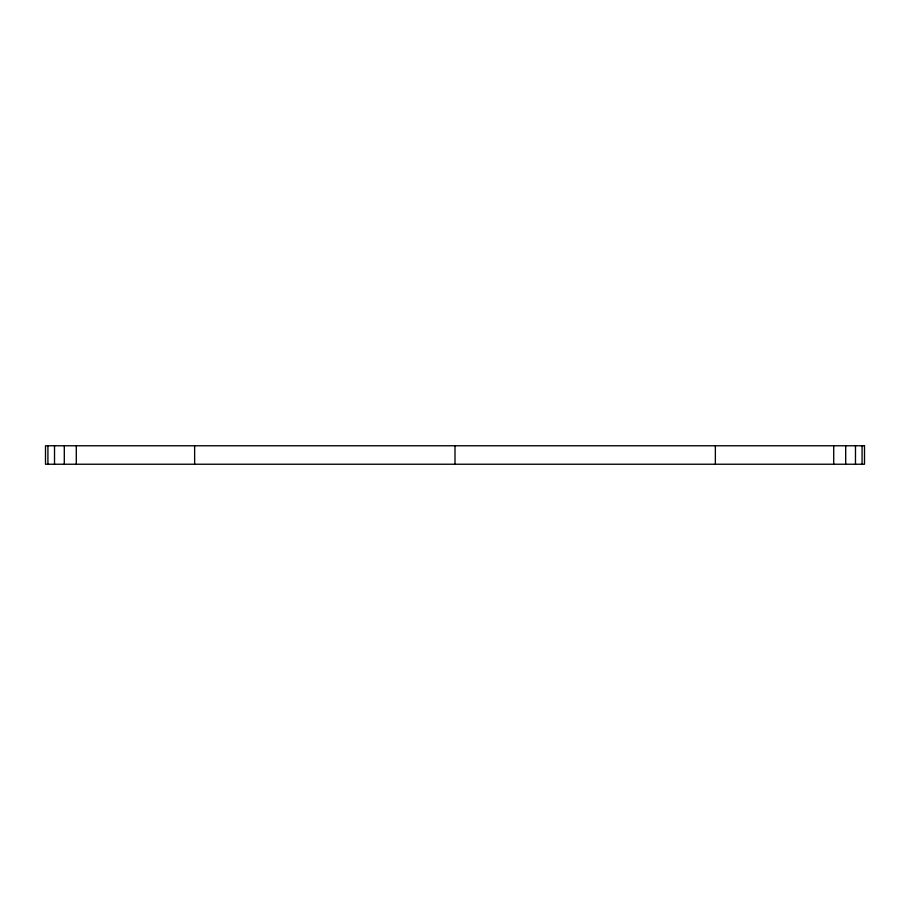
<?xml version="1.0" encoding="UTF-8"?>
<svg xmlns="http://www.w3.org/2000/svg" width="910" height="910" viewBox="0 0 910 910"><rect width="100%" height="100%" fill="white"/><g stroke="black" fill="none" stroke-linecap="round" stroke-linejoin="round"><path stroke-width="1.36" d="M862.077 445.763L862.077 464.236M855.48 445.763L855.48 464.236M845.697 445.763L845.697 464.236M833.708 445.763L833.708 464.236M715.362 445.763L715.362 464.236M455 445.763L455 464.236M194.638 445.763L194.638 464.236M76.292 445.763L76.292 464.236M64.303 445.763L64.303 464.236M54.52 445.763L54.52 464.236M47.923 445.763L47.923 464.236M864.5 445.763L45.5 445.763L45.5 464.236L864.5 464.236L864.5 445.763"/></g></svg>
